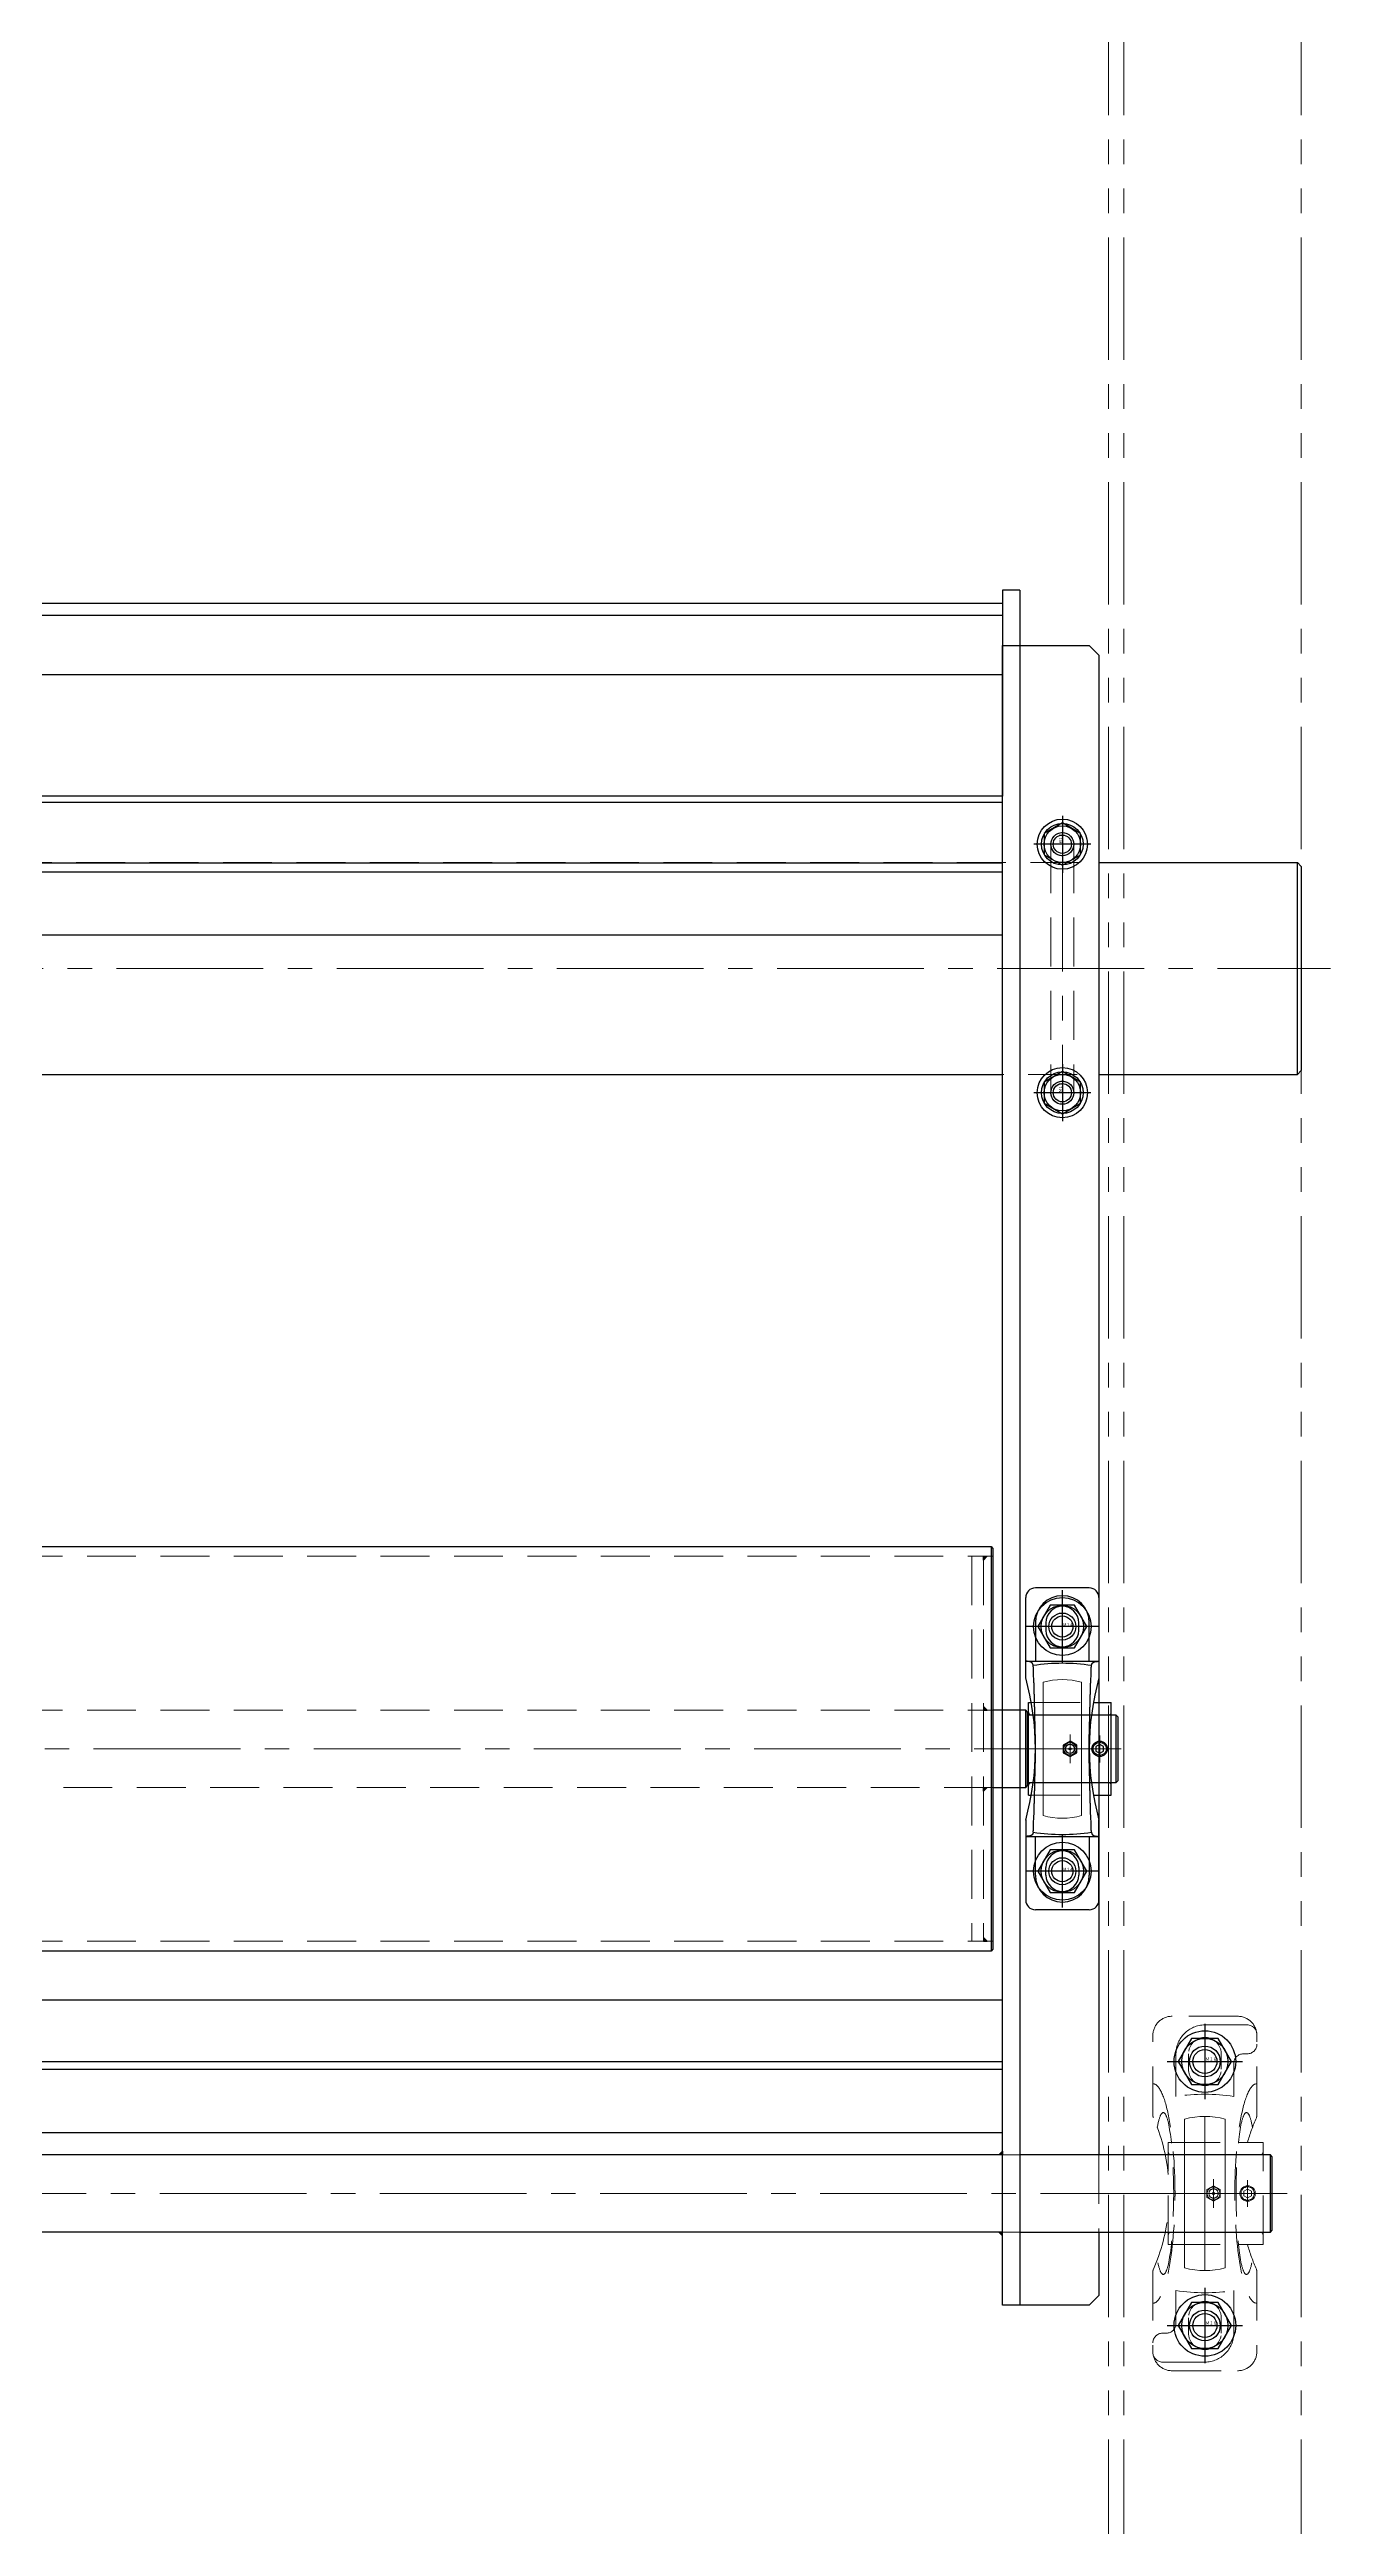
# Model space of a CAD drawing. Header units: millimetres. Extents: x -8731 to 85711, y -14522 to 31379.
# Drawn here: x 1436 to 2101, y -3071 to -1785 of the extents above; entities that cross this region are included whole.
import ezdxf

# ---------------------------------------------------------------- set-up
doc = ezdxf.new("R2010")
doc.units = ezdxf.units.MM
doc.header["$LTSCALE"] = 4
for name, pattern in [('CENTER2', [28.575, 19.05, -3.175, 3.175, -3.175]), ('HIDDEN', [9.525, 6.35, -3.175]), ('PHANTOM2', [31.75, 15.875, -3.175, 3.175, -3.175, 3.175, -3.175])]:
    doc.linetypes.add(name, pattern=pattern)
for name, color, linetype, lineweight in [('04_HIDDEN', 2, 'HIDDEN', 13), ('05_CENTER', 4, 'CENTER2', 13), ('06_PHANTOM', 2, 'PHANTOM2', 13)]:
    doc.layers.add(name, color=color, linetype=linetype, lineweight=lineweight)
doc.layers.add('10_DRAFT', color=8, linetype='Continuous', lineweight=0, plot=False)
doc.styles.add('KANJI0', font='txt.shx', dxfattribs={"width": 0.9, "height": 30, "bigfont": 'bigfont'})

# ---------------------------------------------------------------- blocks, each defined once
blk = doc.blocks.new('M14Nv_1_1_1')
at = {"color": 0, "linetype": 'CENTER2'}
for p, q in [((0, -18.9), (0, 18.9)), ((18.9, 0), (-18.9, 0))]:
    blk.add_line(p, q, dxfattribs=at)
at = {"color": 0}
for p, q in [((-6.3, 11), (-12.7, 0)), ((-12.7, 0), (-6.3, -11)), ((6.4, 11), (-6.3, 11)), ((12.7, 0), (6.4, 11)), ((6.4, -11), (12.7, 0)), ((-6.3, -11), (6.4, -11))]:
    blk.add_line(p, q, dxfattribs=at)
for radius in [15, 11, 7, 5.5]:
    blk.add_circle((0, 0), radius, dxfattribs=at)
at = {"layer": '10_DRAFT', "ltscale": 3, "style": 'KANJI0', "width": 0.82}
blk.add_text('Ｍ１４', height=1.5, dxfattribs=at).set_placement((0.4, 0.1))
blk = doc.blocks.new('MUCP207b_1')
at = {"color": 0}
for p, q in [((-147, -14), (-147, 14)), ((-100.4, 19), (-142, 19)), ((-129, 14), (-109, 14)), ((-109, 19), (-109, -19)), ((-87.5, 17.5), (-39.5, 17.5)), ((-87.5, 17.5), (-87.5, 16.1)), ((-39.5, 17.5), (-39.5, 16.1)), ((-26.6, 19), (15, 19)), ((-18, 19), (-18, -19)), ((2, 14), (-18, 14)), ((20, -14), (20, 14)), ((-129, 8.5), (-125, 8.5)), ((2, 8.5), (-2, 8.5)), ((-125, -8.5), (-129, -8.5)), ((-2, -8.5), (2, -8.5)), ((-142, -19), (-100.4, -19)), ((-109, -14), (-129, -14)), ((-87.5, -16.1), (-87.5, -25.4)), ((-87.5, -25.4), (-39.5, -25.4)), ((-39.5, -16.1), (-39.5, -25.4)), ((15, -19), (-26.6, -19)), ((-18, -14), (2, -14))]:
    blk.add_line(p, q, dxfattribs=at)
for points in [[(-65.5, -0.5), (-67.5, -4), (-65.5, -7.5), (-61.5, -7.5), (-59.5, -4), (-61.5, -0.5)], [(-64.7, -17.4), (-65.8, -19.4), (-64.7, -21.4), (-62.3, -21.4), (-61.2, -19.4), (-62.3, -17.4)]]:
    blk.add_lwpolyline(points, close=True, dxfattribs=at)
for points in [[(-106.7, 15.1, 0), (-106.8, 15.1, 0), (-106.8, 15.1, 0), (-106.8, 15.1, 0), (-106.9, 15.1, 0), (-106.9, 15.1, 0), (-106.9, 15.1, 0), (-107, 15.2, 0), (-107, 15.2, 0), (-107, 15.2, 0), (-107, 15.2, 0), (-107.1, 15.2, 0), (-107.1, 15.2, 0), (-107.1, 15.2, 0), (-107.2, 15.2, 0), (-107.2, 15.2, 0), (-107.2, 15.2, 0), (-107.3, 15.3, 0), (-107.3, 15.3, 0), (-107.3, 15.3, 0), (-107.3, 15.3, 0), (-107.4, 15.3, 0), (-107.4, 15.3, 0), (-107.4, 15.3, 0), (-107.5, 15.3, 0), (-107.5, 15.3, 0), (-107.5, 15.4, 0), (-107.5, 15.4, 0), (-107.6, 15.4, 0), (-107.6, 15.4, 0), (-107.6, 15.4, 0), (-107.7, 15.4, 0), (-107.7, 15.4, 0), (-107.7, 15.4, 0), (-107.7, 15.5, 0), (-107.8, 15.5, 0), (-107.8, 15.5, 0), (-107.8, 15.5, 0), (-107.8, 15.5, 0), (-107.9, 15.5, 0), (-107.9, 15.6, 0), (-107.9, 15.6, 0), (-107.9, 15.6, 0), (-107.9, 15.6, 0), (-108, 15.6, 0), (-108, 15.6, 0), (-108, 15.7, 0), (-108, 15.7, 0), (-108.1, 15.7, 0), (-108.1, 15.7, 0), (-108.1, 15.7, 0), (-108.1, 15.7, 0), (-108.1, 15.8, 0), (-108.2, 15.8, 0), (-108.2, 15.8, 0), (-108.2, 15.8, 0), (-108.2, 15.8, 0), (-108.2, 15.9, 0), (-108.3, 15.9, 0), (-108.3, 15.9, 0), (-108.3, 15.9, 0), (-108.3, 16, 0), (-108.3, 16, 0), (-108.3, 16, 0), (-108.4, 16, 0), (-108.4, 16, 0), (-108.4, 16.1, 0), (-108.4, 16.1, 0), (-108.4, 16.1, 0), (-108.4, 16.1, 0), (-108.4, 16.2, 0), (-108.5, 16.2, 0), (-108.5, 16.2, 0), (-108.5, 16.2, 0), (-108.5, 16.3, 0), (-108.5, 16.3, 0), (-108.5, 16.3, 0), (-108.5, 16.3, 0), (-108.6, 16.4, 0), (-108.6, 16.4, 0), (-108.6, 16.4, 0), (-108.6, 16.4, 0), (-108.6, 16.5, 0), (-108.6, 16.5, 0), (-108.6, 16.5, 0), (-108.6, 16.6, 0), (-108.6, 16.6, 0), (-108.7, 16.6, 0), (-108.7, 16.6, 0), (-108.7, 16.7, 0), (-108.7, 16.7, 0), (-108.7, 16.7, 0), (-108.7, 16.8, 0), (-108.7, 16.8, 0), (-108.7, 16.8, 0), (-108.7, 16.8, 0), (-108.7, 16.9, 0), (-108.7, 16.9, 0), (-108.7, 16.9, 0), (-108.8, 17, 0), (-108.8, 17, 0), (-108.8, 17, 0), (-108.8, 17.1, 0), (-108.8, 17.1, 0), (-108.8, 17.1, 0), (-108.8, 17.2, 0), (-108.8, 17.2, 0), (-108.8, 17.2, 0), (-108.8, 17.2, 0), (-108.8, 17.3, 0), (-108.8, 17.3, 0), (-108.8, 17.3, 0), (-108.8, 17.4, 0), (-108.8, 17.4, 0), (-108.9, 17.4, 0), (-108.9, 17.5, 0), (-108.9, 17.5, 0), (-108.9, 17.5, 0), (-108.9, 17.6, 0), (-108.9, 17.6, 0), (-108.9, 17.6, 0), (-108.9, 17.7, 0), (-108.9, 17.7, 0), (-108.9, 17.7, 0), (-108.9, 17.8, 0), (-108.9, 17.8, 0), (-108.9, 17.8, 0), (-108.9, 17.9, 0), (-108.9, 17.9, 0), (-108.9, 17.9, 0), (-108.9, 18, 0), (-108.9, 18, 0), (-108.9, 18, 0), (-108.9, 18.1, 0), (-108.9, 18.1, 0), (-108.9, 18.2, 0), (-108.9, 18.2, 0), (-108.9, 18.2, 0), (-108.9, 18.3, 0), (-109, 18.3, 0), (-109, 18.3, 0), (-109, 18.4, 0), (-109, 18.4, 0), (-109, 18.4, 0), (-109, 18.5, 0), (-109, 18.5, 0), (-109, 18.5, 0), (-109, 18.6, 0), (-109, 18.6, 0), (-109, 18.6, 0), (-109, 18.7, 0), (-109, 18.7, 0), (-109, 18.8, 0), (-109, 18.8, 0), (-109, 18.8, 0), (-109, 18.9, 0), (-109, 18.9, 0), (-109, 18.9, 0), (-109, 19, 0), (-109, 19, 0)], [(-106.7, 15.1, 0), (-106.2, 15.1, 0), (-105.7, 15, 0), (-105.1, 15, 0), (-104.6, 15, 0), (-104, 15, 0), (-103.5, 15, 0), (-102.9, 14.9, 0), (-102.4, 14.9, 0), (-101.8, 14.9, 0), (-101.3, 14.9, 0), (-100.8, 14.9, 0), (-100.2, 14.8, 0), (-99.7, 14.8, 0), (-99.1, 14.8, 0), (-98.6, 14.8, 0), (-98, 14.8, 0), (-97.5, 14.7, 0), (-97, 14.7, 0), (-96.4, 14.7, 0), (-95.9, 14.7, 0), (-95.3, 14.7, 0), (-94.8, 14.6, 0), (-94.2, 14.6, 0), (-93.7, 14.6, 0), (-93.1, 14.6, 0), (-92.6, 14.6, 0), (-92.1, 14.6, 0), (-91.5, 14.5, 0), (-91, 14.5, 0), (-90.4, 14.5, 0), (-89.9, 14.5, 0), (-89.3, 14.5, 0), (-88.8, 14.4, 0), (-88.2, 14.4, 0), (-87.7, 14.4, 0), (-87.2, 14.4, 0), (-86.6, 14.4, 0), (-86.1, 14.4, 0), (-85.5, 14.4, 0), (-85, 14.3, 0), (-84.4, 14.3, 0), (-83.9, 14.3, 0), (-83.4, 14.3, 0), (-82.8, 14.3, 0), (-82.3, 14.3, 0), (-81.7, 14.2, 0), (-81.2, 14.2, 0), (-80.6, 14.2, 0), (-80.1, 14.2, 0), (-79.5, 14.2, 0), (-79, 14.2, 0), (-78.5, 14.2, 0), (-77.9, 14.2, 0), (-77.4, 14.1, 0), (-76.8, 14.1, 0), (-76.3, 14.1, 0), (-75.7, 14.1, 0), (-75.2, 14.1, 0), (-74.7, 14.1, 0), (-74.1, 14.1, 0), (-73.6, 14.1, 0), (-73, 14.1, 0), (-72.5, 14.1, 0), (-71.9, 14.1, 0), (-71.4, 14.1, 0), (-70.8, 14, 0), (-70.3, 14, 0), (-69.8, 14, 0), (-69.2, 14, 0), (-68.7, 14, 0), (-68.1, 14, 0), (-67.6, 14, 0), (-67, 14, 0), (-66.5, 14, 0), (-65.9, 14, 0), (-65.4, 14, 0), (-64.9, 14, 0), (-64.3, 14, 0), (-63.8, 14, 0), (-63.2, 14, 0), (-62.7, 14, 0), (-62.1, 14, 0), (-61.6, 14, 0), (-61.1, 14, 0), (-60.5, 14, 0), (-60, 14, 0), (-59.4, 14, 0), (-58.9, 14, 0), (-58.3, 14, 0), (-57.8, 14, 0), (-57.2, 14, 0), (-56.7, 14, 0), (-56.2, 14, 0), (-55.6, 14.1, 0), (-55.1, 14.1, 0), (-54.5, 14.1, 0), (-54, 14.1, 0), (-53.4, 14.1, 0), (-52.9, 14.1, 0), (-52.3, 14.1, 0), (-51.8, 14.1, 0), (-51.3, 14.1, 0), (-50.7, 14.1, 0), (-50.2, 14.1, 0), (-49.6, 14.1, 0), (-49.1, 14.2, 0), (-48.5, 14.2, 0), (-48, 14.2, 0), (-47.5, 14.2, 0), (-46.9, 14.2, 0), (-46.4, 14.2, 0), (-45.8, 14.2, 0), (-45.3, 14.2, 0), (-44.7, 14.3, 0), (-44.2, 14.3, 0), (-43.6, 14.3, 0), (-43.1, 14.3, 0), (-42.6, 14.3, 0), (-42, 14.3, 0), (-41.5, 14.4, 0), (-40.9, 14.4, 0), (-40.4, 14.4, 0), (-39.8, 14.4, 0), (-39.3, 14.4, 0), (-38.8, 14.4, 0), (-38.2, 14.4, 0), (-37.7, 14.5, 0), (-37.1, 14.5, 0), (-36.6, 14.5, 0), (-36, 14.5, 0), (-35.5, 14.5, 0), (-34.9, 14.6, 0), (-34.4, 14.6, 0), (-33.9, 14.6, 0), (-33.3, 14.6, 0), (-32.8, 14.6, 0), (-32.2, 14.6, 0), (-31.7, 14.7, 0), (-31.1, 14.7, 0), (-30.6, 14.7, 0), (-30, 14.7, 0), (-29.5, 14.7, 0), (-29, 14.8, 0), (-28.4, 14.8, 0), (-27.9, 14.8, 0), (-27.3, 14.8, 0), (-26.8, 14.8, 0), (-26.2, 14.9, 0), (-25.7, 14.9, 0), (-25.2, 14.9, 0), (-24.6, 14.9, 0), (-24.1, 14.9, 0), (-23.5, 15, 0), (-23, 15, 0), (-22.4, 15, 0), (-21.9, 15, 0), (-21.3, 15, 0), (-20.8, 15.1, 0), (-20.3, 15.1, 0)], [(-20.3, 15.1, 0), (-20.2, 15.1, 0), (-20.2, 15.1, 0), (-20.2, 15.1, 0), (-20.1, 15.1, 0), (-20.1, 15.1, 0), (-20.1, 15.1, 0), (-20, 15.2, 0), (-20, 15.2, 0), (-20, 15.2, 0), (-20, 15.2, 0), (-19.9, 15.2, 0), (-19.9, 15.2, 0), (-19.9, 15.2, 0), (-19.8, 15.2, 0), (-19.8, 15.2, 0), (-19.8, 15.2, 0), (-19.7, 15.3, 0), (-19.7, 15.3, 0), (-19.7, 15.3, 0), (-19.7, 15.3, 0), (-19.6, 15.3, 0), (-19.6, 15.3, 0), (-19.6, 15.3, 0), (-19.5, 15.3, 0), (-19.5, 15.3, 0), (-19.5, 15.4, 0), (-19.5, 15.4, 0), (-19.4, 15.4, 0), (-19.4, 15.4, 0), (-19.4, 15.4, 0), (-19.3, 15.4, 0), (-19.3, 15.4, 0), (-19.3, 15.4, 0), (-19.3, 15.5, 0), (-19.2, 15.5, 0), (-19.2, 15.5, 0), (-19.2, 15.5, 0), (-19.2, 15.5, 0), (-19.1, 15.5, 0), (-19.1, 15.6, 0), (-19.1, 15.6, 0), (-19.1, 15.6, 0), (-19.1, 15.6, 0), (-19, 15.6, 0), (-19, 15.6, 0), (-19, 15.7, 0), (-19, 15.7, 0), (-18.9, 15.7, 0), (-18.9, 15.7, 0), (-18.9, 15.7, 0), (-18.9, 15.7, 0), (-18.9, 15.8, 0), (-18.8, 15.8, 0), (-18.8, 15.8, 0), (-18.8, 15.8, 0), (-18.8, 15.8, 0), (-18.8, 15.9, 0), (-18.7, 15.9, 0), (-18.7, 15.9, 0), (-18.7, 15.9, 0), (-18.7, 16, 0), (-18.7, 16, 0), (-18.7, 16, 0), (-18.6, 16, 0), (-18.6, 16, 0), (-18.6, 16.1, 0), (-18.6, 16.1, 0), (-18.6, 16.1, 0), (-18.6, 16.1, 0), (-18.6, 16.2, 0), (-18.5, 16.2, 0), (-18.5, 16.2, 0), (-18.5, 16.2, 0), (-18.5, 16.3, 0), (-18.5, 16.3, 0), (-18.5, 16.3, 0), (-18.5, 16.3, 0), (-18.4, 16.4, 0), (-18.4, 16.4, 0), (-18.4, 16.4, 0), (-18.4, 16.4, 0), (-18.4, 16.5, 0), (-18.4, 16.5, 0), (-18.4, 16.5, 0), (-18.4, 16.6, 0), (-18.4, 16.6, 0), (-18.3, 16.6, 0), (-18.3, 16.6, 0), (-18.3, 16.7, 0), (-18.3, 16.7, 0), (-18.3, 16.7, 0), (-18.3, 16.8, 0), (-18.3, 16.8, 0), (-18.3, 16.8, 0), (-18.3, 16.8, 0), (-18.3, 16.9, 0), (-18.3, 16.9, 0), (-18.3, 16.9, 0), (-18.2, 17, 0), (-18.2, 17, 0), (-18.2, 17, 0), (-18.2, 17.1, 0), (-18.2, 17.1, 0), (-18.2, 17.1, 0), (-18.2, 17.2, 0), (-18.2, 17.2, 0), (-18.2, 17.2, 0), (-18.2, 17.2, 0), (-18.2, 17.3, 0), (-18.2, 17.3, 0), (-18.2, 17.3, 0), (-18.2, 17.4, 0), (-18.2, 17.4, 0), (-18.1, 17.4, 0), (-18.1, 17.5, 0), (-18.1, 17.5, 0), (-18.1, 17.5, 0), (-18.1, 17.6, 0), (-18.1, 17.6, 0), (-18.1, 17.6, 0), (-18.1, 17.7, 0), (-18.1, 17.7, 0), (-18.1, 17.7, 0), (-18.1, 17.8, 0), (-18.1, 17.8, 0), (-18.1, 17.8, 0), (-18.1, 17.9, 0), (-18.1, 17.9, 0), (-18.1, 17.9, 0), (-18.1, 18, 0), (-18.1, 18, 0), (-18.1, 18, 0), (-18.1, 18.1, 0), (-18.1, 18.1, 0), (-18.1, 18.2, 0), (-18.1, 18.2, 0), (-18.1, 18.2, 0), (-18.1, 18.3, 0), (-18, 18.3, 0), (-18, 18.3, 0), (-18, 18.4, 0), (-18, 18.4, 0), (-18, 18.4, 0), (-18, 18.5, 0), (-18, 18.5, 0), (-18, 18.5, 0), (-18, 18.6, 0), (-18, 18.6, 0), (-18, 18.6, 0), (-18, 18.7, 0), (-18, 18.7, 0), (-18, 18.8, 0), (-18, 18.8, 0), (-18, 18.8, 0), (-18, 18.9, 0), (-18, 18.9, 0), (-18, 18.9, 0), (-18, 19, 0), (-18, 19, 0)], [(-106.7, -15.1, 0), (-106.8, -15.1, 0), (-106.8, -15.1, 0), (-106.8, -15.1, 0), (-106.9, -15.1, 0), (-106.9, -15.1, 0), (-106.9, -15.1, 0), (-107, -15.2, 0), (-107, -15.2, 0), (-107, -15.2, 0), (-107, -15.2, 0), (-107.1, -15.2, 0), (-107.1, -15.2, 0), (-107.1, -15.2, 0), (-107.2, -15.2, 0), (-107.2, -15.2, 0), (-107.2, -15.2, 0), (-107.3, -15.3, 0), (-107.3, -15.3, 0), (-107.3, -15.3, 0), (-107.3, -15.3, 0), (-107.4, -15.3, 0), (-107.4, -15.3, 0), (-107.4, -15.3, 0), (-107.5, -15.3, 0), (-107.5, -15.3, 0), (-107.5, -15.4, 0), (-107.5, -15.4, 0), (-107.6, -15.4, 0), (-107.6, -15.4, 0), (-107.6, -15.4, 0), (-107.7, -15.4, 0), (-107.7, -15.4, 0), (-107.7, -15.4, 0), (-107.7, -15.5, 0), (-107.8, -15.5, 0), (-107.8, -15.5, 0), (-107.8, -15.5, 0), (-107.8, -15.5, 0), (-107.9, -15.5, 0), (-107.9, -15.6, 0), (-107.9, -15.6, 0), (-107.9, -15.6, 0), (-107.9, -15.6, 0), (-108, -15.6, 0), (-108, -15.6, 0), (-108, -15.7, 0), (-108, -15.7, 0), (-108.1, -15.7, 0), (-108.1, -15.7, 0), (-108.1, -15.7, 0), (-108.1, -15.7, 0), (-108.1, -15.8, 0), (-108.2, -15.8, 0), (-108.2, -15.8, 0), (-108.2, -15.8, 0), (-108.2, -15.8, 0), (-108.2, -15.9, 0), (-108.3, -15.9, 0), (-108.3, -15.9, 0), (-108.3, -15.9, 0), (-108.3, -16, 0), (-108.3, -16, 0), (-108.3, -16, 0), (-108.4, -16, 0), (-108.4, -16, 0), (-108.4, -16.1, 0), (-108.4, -16.1, 0), (-108.4, -16.1, 0), (-108.4, -16.1, 0), (-108.4, -16.2, 0), (-108.5, -16.2, 0), (-108.5, -16.2, 0), (-108.5, -16.2, 0), (-108.5, -16.3, 0), (-108.5, -16.3, 0), (-108.5, -16.3, 0), (-108.5, -16.3, 0), (-108.6, -16.4, 0), (-108.6, -16.4, 0), (-108.6, -16.4, 0), (-108.6, -16.4, 0), (-108.6, -16.5, 0), (-108.6, -16.5, 0), (-108.6, -16.5, 0), (-108.6, -16.6, 0), (-108.6, -16.6, 0), (-108.7, -16.6, 0), (-108.7, -16.6, 0), (-108.7, -16.7, 0), (-108.7, -16.7, 0), (-108.7, -16.7, 0), (-108.7, -16.8, 0), (-108.7, -16.8, 0), (-108.7, -16.8, 0), (-108.7, -16.8, 0), (-108.7, -16.9, 0), (-108.7, -16.9, 0), (-108.7, -16.9, 0), (-108.8, -17, 0), (-108.8, -17, 0), (-108.8, -17, 0), (-108.8, -17.1, 0), (-108.8, -17.1, 0), (-108.8, -17.1, 0), (-108.8, -17.2, 0), (-108.8, -17.2, 0), (-108.8, -17.2, 0), (-108.8, -17.2, 0), (-108.8, -17.3, 0), (-108.8, -17.3, 0), (-108.8, -17.3, 0), (-108.8, -17.4, 0), (-108.8, -17.4, 0), (-108.9, -17.4, 0), (-108.9, -17.5, 0), (-108.9, -17.5, 0), (-108.9, -17.5, 0), (-108.9, -17.6, 0), (-108.9, -17.6, 0), (-108.9, -17.6, 0), (-108.9, -17.7, 0), (-108.9, -17.7, 0), (-108.9, -17.7, 0), (-108.9, -17.8, 0), (-108.9, -17.8, 0), (-108.9, -17.8, 0), (-108.9, -17.9, 0), (-108.9, -17.9, 0), (-108.9, -17.9, 0), (-108.9, -18, 0), (-108.9, -18, 0), (-108.9, -18, 0), (-108.9, -18.1, 0), (-108.9, -18.1, 0), (-108.9, -18.2, 0), (-108.9, -18.2, 0), (-108.9, -18.2, 0), (-108.9, -18.3, 0), (-109, -18.3, 0), (-109, -18.3, 0), (-109, -18.4, 0), (-109, -18.4, 0), (-109, -18.4, 0), (-109, -18.5, 0), (-109, -18.5, 0), (-109, -18.5, 0), (-109, -18.6, 0), (-109, -18.6, 0), (-109, -18.6, 0), (-109, -18.7, 0), (-109, -18.7, 0), (-109, -18.8, 0), (-109, -18.8, 0), (-109, -18.8, 0), (-109, -18.9, 0), (-109, -18.9, 0), (-109, -18.9, 0), (-109, -19, 0), (-109, -19, 0)], [(-106.7, -15.1, 0), (-106.2, -15.1, 0), (-105.7, -15, 0), (-105.1, -15, 0), (-104.6, -15, 0), (-104, -15, 0), (-103.5, -15, 0), (-102.9, -14.9, 0), (-102.4, -14.9, 0), (-101.8, -14.9, 0), (-101.3, -14.9, 0), (-100.8, -14.9, 0), (-100.2, -14.8, 0), (-99.7, -14.8, 0), (-99.1, -14.8, 0), (-98.6, -14.8, 0), (-98, -14.8, 0), (-97.5, -14.7, 0), (-97, -14.7, 0), (-96.4, -14.7, 0), (-95.9, -14.7, 0), (-95.3, -14.7, 0), (-94.8, -14.6, 0), (-94.2, -14.6, 0), (-93.7, -14.6, 0), (-93.1, -14.6, 0), (-92.6, -14.6, 0), (-92.1, -14.6, 0), (-91.5, -14.5, 0), (-91, -14.5, 0), (-90.4, -14.5, 0), (-89.9, -14.5, 0), (-89.3, -14.5, 0), (-88.8, -14.4, 0), (-88.2, -14.4, 0), (-87.7, -14.4, 0), (-87.2, -14.4, 0), (-86.6, -14.4, 0), (-86.1, -14.4, 0), (-85.5, -14.4, 0), (-85, -14.3, 0), (-84.4, -14.3, 0), (-83.9, -14.3, 0), (-83.4, -14.3, 0), (-82.8, -14.3, 0), (-82.3, -14.3, 0), (-81.7, -14.2, 0), (-81.2, -14.2, 0), (-80.6, -14.2, 0), (-80.1, -14.2, 0), (-79.5, -14.2, 0), (-79, -14.2, 0), (-78.5, -14.2, 0), (-77.9, -14.2, 0), (-77.4, -14.1, 0), (-76.8, -14.1, 0), (-76.3, -14.1, 0), (-75.7, -14.1, 0), (-75.2, -14.1, 0), (-74.7, -14.1, 0), (-74.1, -14.1, 0), (-73.6, -14.1, 0), (-73, -14.1, 0), (-72.5, -14.1, 0), (-71.9, -14.1, 0), (-71.4, -14.1, 0), (-70.8, -14, 0), (-70.3, -14, 0), (-69.8, -14, 0), (-69.2, -14, 0), (-68.7, -14, 0), (-68.1, -14, 0), (-67.6, -14, 0), (-67, -14, 0), (-66.5, -14, 0), (-65.9, -14, 0), (-65.4, -14, 0), (-64.9, -14, 0), (-64.3, -14, 0), (-63.8, -14, 0), (-63.2, -14, 0), (-62.7, -14, 0), (-62.1, -14, 0), (-61.6, -14, 0), (-61.1, -14, 0), (-60.5, -14, 0), (-60, -14, 0), (-59.4, -14, 0), (-58.9, -14, 0), (-58.3, -14, 0), (-57.8, -14, 0), (-57.2, -14, 0), (-56.7, -14, 0), (-56.2, -14, 0), (-55.6, -14.1, 0), (-55.1, -14.1, 0), (-54.5, -14.1, 0), (-54, -14.1, 0), (-53.4, -14.1, 0), (-52.9, -14.1, 0), (-52.3, -14.1, 0), (-51.8, -14.1, 0), (-51.3, -14.1, 0), (-50.7, -14.1, 0), (-50.2, -14.1, 0), (-49.6, -14.1, 0), (-49.1, -14.2, 0), (-48.5, -14.2, 0), (-48, -14.2, 0), (-47.5, -14.2, 0), (-46.9, -14.2, 0), (-46.4, -14.2, 0), (-45.8, -14.2, 0), (-45.3, -14.2, 0), (-44.7, -14.3, 0), (-44.2, -14.3, 0), (-43.6, -14.3, 0), (-43.1, -14.3, 0), (-42.6, -14.3, 0), (-42, -14.3, 0), (-41.5, -14.4, 0), (-40.9, -14.4, 0), (-40.4, -14.4, 0), (-39.8, -14.4, 0), (-39.3, -14.4, 0), (-38.8, -14.4, 0), (-38.2, -14.4, 0), (-37.7, -14.5, 0), (-37.1, -14.5, 0), (-36.6, -14.5, 0), (-36, -14.5, 0), (-35.5, -14.5, 0), (-34.9, -14.6, 0), (-34.4, -14.6, 0), (-33.9, -14.6, 0), (-33.3, -14.6, 0), (-32.8, -14.6, 0), (-32.2, -14.6, 0), (-31.7, -14.7, 0), (-31.1, -14.7, 0), (-30.6, -14.7, 0), (-30, -14.7, 0), (-29.5, -14.7, 0), (-29, -14.8, 0), (-28.4, -14.8, 0), (-27.9, -14.8, 0), (-27.3, -14.8, 0), (-26.8, -14.8, 0), (-26.2, -14.9, 0), (-25.7, -14.9, 0), (-25.2, -14.9, 0), (-24.6, -14.9, 0), (-24.1, -14.9, 0), (-23.5, -15, 0), (-23, -15, 0), (-22.4, -15, 0), (-21.9, -15, 0), (-21.3, -15, 0), (-20.8, -15.1, 0), (-20.3, -15.1, 0)], [(-20.3, -15.1, 0), (-20.2, -15.1, 0), (-20.2, -15.1, 0), (-20.2, -15.1, 0), (-20.1, -15.1, 0), (-20.1, -15.1, 0), (-20.1, -15.1, 0), (-20, -15.2, 0), (-20, -15.2, 0), (-20, -15.2, 0), (-20, -15.2, 0), (-19.9, -15.2, 0), (-19.9, -15.2, 0), (-19.9, -15.2, 0), (-19.8, -15.2, 0), (-19.8, -15.2, 0), (-19.8, -15.2, 0), (-19.7, -15.3, 0), (-19.7, -15.3, 0), (-19.7, -15.3, 0), (-19.7, -15.3, 0), (-19.6, -15.3, 0), (-19.6, -15.3, 0), (-19.6, -15.3, 0), (-19.5, -15.3, 0), (-19.5, -15.3, 0), (-19.5, -15.4, 0), (-19.5, -15.4, 0), (-19.4, -15.4, 0), (-19.4, -15.4, 0), (-19.4, -15.4, 0), (-19.3, -15.4, 0), (-19.3, -15.4, 0), (-19.3, -15.4, 0), (-19.3, -15.5, 0), (-19.2, -15.5, 0), (-19.2, -15.5, 0), (-19.2, -15.5, 0), (-19.2, -15.5, 0), (-19.1, -15.5, 0), (-19.1, -15.6, 0), (-19.1, -15.6, 0), (-19.1, -15.6, 0), (-19.1, -15.6, 0), (-19, -15.6, 0), (-19, -15.6, 0), (-19, -15.7, 0), (-19, -15.7, 0), (-18.9, -15.7, 0), (-18.9, -15.7, 0), (-18.9, -15.7, 0), (-18.9, -15.7, 0), (-18.9, -15.8, 0), (-18.8, -15.8, 0), (-18.8, -15.8, 0), (-18.8, -15.8, 0), (-18.8, -15.8, 0), (-18.8, -15.9, 0), (-18.7, -15.9, 0), (-18.7, -15.9, 0), (-18.7, -15.9, 0), (-18.7, -16, 0), (-18.7, -16, 0), (-18.7, -16, 0), (-18.6, -16, 0), (-18.6, -16, 0), (-18.6, -16.1, 0), (-18.6, -16.1, 0), (-18.6, -16.1, 0), (-18.6, -16.1, 0), (-18.6, -16.2, 0), (-18.5, -16.2, 0), (-18.5, -16.2, 0), (-18.5, -16.2, 0), (-18.5, -16.3, 0), (-18.5, -16.3, 0), (-18.5, -16.3, 0), (-18.5, -16.3, 0), (-18.4, -16.4, 0), (-18.4, -16.4, 0), (-18.4, -16.4, 0), (-18.4, -16.4, 0), (-18.4, -16.5, 0), (-18.4, -16.5, 0), (-18.4, -16.5, 0), (-18.4, -16.6, 0), (-18.4, -16.6, 0), (-18.3, -16.6, 0), (-18.3, -16.6, 0), (-18.3, -16.7, 0), (-18.3, -16.7, 0), (-18.3, -16.7, 0), (-18.3, -16.8, 0), (-18.3, -16.8, 0), (-18.3, -16.8, 0), (-18.3, -16.8, 0), (-18.3, -16.9, 0), (-18.3, -16.9, 0), (-18.3, -16.9, 0), (-18.2, -17, 0), (-18.2, -17, 0), (-18.2, -17, 0), (-18.2, -17.1, 0), (-18.2, -17.1, 0), (-18.2, -17.1, 0), (-18.2, -17.2, 0), (-18.2, -17.2, 0), (-18.2, -17.2, 0), (-18.2, -17.2, 0), (-18.2, -17.3, 0), (-18.2, -17.3, 0), (-18.2, -17.3, 0), (-18.2, -17.4, 0), (-18.2, -17.4, 0), (-18.1, -17.4, 0), (-18.1, -17.5, 0), (-18.1, -17.5, 0), (-18.1, -17.5, 0), (-18.1, -17.6, 0), (-18.1, -17.6, 0), (-18.1, -17.6, 0), (-18.1, -17.7, 0), (-18.1, -17.7, 0), (-18.1, -17.7, 0), (-18.1, -17.8, 0), (-18.1, -17.8, 0), (-18.1, -17.8, 0), (-18.1, -17.9, 0), (-18.1, -17.9, 0), (-18.1, -17.9, 0), (-18.1, -18, 0), (-18.1, -18, 0), (-18.1, -18, 0), (-18.1, -18.1, 0), (-18.1, -18.1, 0), (-18.1, -18.2, 0), (-18.1, -18.2, 0), (-18.1, -18.2, 0), (-18.1, -18.3, 0), (-18, -18.3, 0), (-18, -18.3, 0), (-18, -18.4, 0), (-18, -18.4, 0), (-18, -18.4, 0), (-18, -18.5, 0), (-18, -18.5, 0), (-18, -18.5, 0), (-18, -18.6, 0), (-18, -18.6, 0), (-18, -18.6, 0), (-18, -18.7, 0), (-18, -18.7, 0), (-18, -18.8, 0), (-18, -18.8, 0), (-18, -18.8, 0), (-18, -18.9, 0), (-18, -18.9, 0), (-18, -18.9, 0), (-18, -19, 0), (-18, -19, 0)]]:
    blk.add_polyline3d(points, dxfattribs=at)
for centre, radius in [((-63.5, -4), 3.3), ((-63.5, -4), 2.4), ((-63.5, -4), 0.555), ((-63.5, -19.4), 4), ((-63.5, -19.4), 3.45)]:
    blk.add_circle(centre, radius, dxfattribs=at)
for centre, radius, start, end in [((-142, 14), 5, 90, 180), ((-129, 0), 14, 90, 270), ((-8.9, 0), 99, 171.2355, 188.7645), ((-63.5, 153), 139, 254.5856, 285.4144), ((-118.1, 0), 99, 351.2355, 8.7645), ((2, 0), 14, 270, 90), ((15, 14), 5, 0, 90), ((-129, 0), 8.5, 90, 270), ((-125, 0), 8.5, 270, 90), ((-2, 0), 8.5, 90, 270), ((2, 0), 8.5, 270, 90), ((-142, -14), 5, 180, 270), ((-63.5, -153), 139, 74.5856, 105.4144), ((15, -14), 5, 270, 0)]:
    blk.add_arc(centre, radius, start, end, dxfattribs=at)
at = {"layer": '04_HIDDEN', "color": 0}
for p, q in [((-87.5, 16.1), (-87.5, -16.1)), ((-81, 16), (-81, -23.9)), ((-46, 16), (-46, -23.9)), ((-39.5, 16.1), (-39.5, -16.1))]:
    blk.add_line(p, q, dxfattribs=at)
for centre, start, end in [((-82.5, 16), 0, 90), ((-44.5, 16), 90, 180), ((-82.5, -23.9), 270, 0), ((-44.5, -23.9), 180, 270)]:
    blk.add_arc(centre, 1.5, start, end, dxfattribs=at)
at = {"layer": '05_CENTER', "color": 0}
for p, q in [((-127, 13.5), (-127, -13.5)), ((0, 13.5), (0, -13.5)), ((-143.4, 0), (-110.6, 0)), ((16.4, 0), (-16.4, 0)), ((-71, -4), (-56, -4)), ((-70.5, -19.4), (-56.5, -19.4))]:
    blk.add_line(p, q, dxfattribs=at)
at = {"layer": '10_DRAFT'}
for p, q in [((-63.5, -25.4), (-63.5, 17.5)), ((-28.9, 10), (-98.1, 10)), ((-28.9, -10), (-98.1, -10))]:
    blk.add_line(p, q, dxfattribs=at)
for start, end in [(163.8724, 196.1276), (343.8724, 16.1276)]:
    blk.add_arc((-63.5, 0), 36, start, end, dxfattribs=at)
blk = doc.blocks.new('A$C67F20274_1_1_1')
h = blk.add_hatch(color=3)
h.dxf.hatch_style = 1
h.paths.add_polyline_path([(0, -2), (0, 0), (-2, 0)])
at = {"color": 3}
blk.add_lwpolyline([(0, 0), (-2, 0), (-2, 0), (0, -2)], close=True, dxfattribs=at)
blk = doc.blocks.new('A$C11311CD3_1_1_1')
at = {"color": 0}
for p, q in [((939, 105), (939, -105)), ((957, -20), (957, 20)), ((1004, -17.5), (1004, 17.5))]:
    blk.add_line(p, q, dxfattribs=at)
for points in [[(-939, 105), (939, 105), (940, 104), (940, -104), (939, -105), (-939, -105), (-940, -104), (-940, 104)], [(958, 17.5), (958, -17.5), (1004, -17.5), (1005, -16.5), (1005, 16.5), (1004, 17.5)]]:
    blk.add_lwpolyline(points, close=True, dxfattribs=at)
blk.add_lwpolyline([(940, -20), (957, -20), (958, -19), (958, 19), (957, 20), (940, 20)], dxfattribs=at)
at = {"layer": '04_HIDDEN'}
for p, q in [((-940, 100), (940, 100)), ((929, 100), (929, -99.9)), ((935, 100), (935, -99.9)), ((-940, -99.9), (940, -99.9))]:
    blk.add_line(p, q, dxfattribs=at)
for points in [[(-940, 20), (940, 20)], [(940, -20), (-940, -20)]]:
    blk.add_lwpolyline(points, dxfattribs=at)
at = {"layer": '05_CENTER'}
blk.add_line((-1012.8, 0), (1012.8, 0), dxfattribs=at)
at = {"xscale": -1}
for p in [(935, 100), (935, -20)]:
    blk.add_blockref('A$C67F20274_1_1_1', p, dxfattribs=at)
at = {"rotation": 180}
for p in [(935, 20), (935, -99.9)]:
    blk.add_blockref('A$C67F20274_1_1_1', p, dxfattribs=at)
blk = doc.blocks.new('A$C5FBC6F7F_1_1')
at = {"color": 0}
blk.add_line((1098, 55), (1098, -55), dxfattribs=at)
blk.add_lwpolyline([(-1098, 55), (1098, 55), (1100, 53), (1100, -53), (1098, -55), (-1098, -55), (-1100, -53), (-1100, 53)], close=True, dxfattribs=at)
at = {"layer": '05_CENTER'}
blk.add_line((-1115.2, 0), (1115.2, 0), dxfattribs=at)
blk = doc.blocks.new('12b_2_1')
at = {"color": 0, "linetype": 'CENTER2'}
for p, q in [((0, -14.8), (0, 14.8)), ((14.8, 0), (-14.8, 0))]:
    blk.add_line(p, q, dxfattribs=at)
at = {"color": 0}
for p, q in [((-5.5, 9.5), (-10.9, 0)), ((-10.9, 0), (-5.5, -9.5)), ((5.5, 9.5), (-5.5, 9.5)), ((11, 0), (5.5, 9.5)), ((5.5, -9.5), (11, 0)), ((-5.5, -9.5), (5.5, -9.5))]:
    blk.add_line(p, q, dxfattribs=at)
for radius in [13, 10.8, 9.48, 6, 4.75]:
    blk.add_circle((0, 0), radius, dxfattribs=at)
at = {"layer": '10_DRAFT', "linetype": 'CENTER2', "style": 'KANJI0', "width": 0.82}
blk.add_text('Ｍ１２', height=1.5, dxfattribs=at).set_placement((0.3, 0.1))
blk = doc.blocks.new('A$C3E246D50_1_1')
at = {"color": 0}
for p, q in [((0, 6), (-129, 6)), ((0, -6), (-129, -6))]:
    blk.add_line(p, q, dxfattribs=at)
for centre, start, end in [((-129, 0), 89.9988, 270), ((0, 0), 270, 90.0012)]:
    blk.add_arc(centre, 6, start, end, dxfattribs=at)
at = {"layer": '04_HIDDEN', "color": 0}
for centre, start, end in [((-129, 0), 270, 90.0012), ((0, 0), 89.9988, 270)]:
    blk.add_arc(centre, 6, start, end, dxfattribs=at)
at = {"layer": '05_CENTER', "color": 0}
for p, q in [((-129, 10.3), (-129, -10.3)), ((0, 10.3), (0, -10.3)), ((10.1, 0), (-139.1, 0))]:
    blk.add_line(p, q, dxfattribs=at)
at = {"layer": '10_DRAFT'}
blk.add_line((-64.5, -6), (-64.5, 6), dxfattribs=at)
blk = doc.blocks.new('A$C68E638F9_1_1')
for p in [(-129, 0), (0, 0)]:
    blk.add_blockref('12b_2_1', p)
at = {"layer": '04_HIDDEN', "color": 4}
blk.add_blockref('A$C3E246D50_1_1', (0, 0), dxfattribs=at)
blk = doc.blocks.new('MUCAP208Jc_1_1')
at = {"color": 0}
for p, q in [((-40.6, 27), (-82.5, 27)), ((40.6, 27), (82, 27)), ((-92, 17), (-92, -17)), ((-87.5, 22), (-87.5, 0)), ((-72.5, 22), (-72.5, 20)), ((-67.5, 15), (-50.4, 15)), ((-26.5, 19), (26.5, 19)), ((-26.5, 19), (-26.5, 17.4)), ((26.5, 19), (26.5, 17.4)), ((72.5, 15), (50.4, 15)), ((92, -17), (92, 17)), ((-64.5, 8.5), (-72.5, 8.5)), ((64.5, 8.5), (72.5, 8.5)), ((-64.5, -8.5), (-72.5, -8.5)), ((64.5, -8.5), (72.5, -8.5)), ((87.5, -22), (87.5, 0)), ((-72.5, -15), (-50.4, -15)), ((-26.5, -17.4), (-26.5, -30.2)), ((26.5, -17.4), (26.5, -30.2)), ((67.5, -15), (50.4, -15)), ((72.5, -22), (72.5, -20)), ((-40.6, -27), (-82, -27)), ((-26.5, -30.2), (26.5, -30.2)), ((40.6, -27), (82.5, -27))]:
    blk.add_line(p, q, dxfattribs=at)
for points in [[(-2, -1), (-4, -4.5), (-2, -8), (2, -8), (4, -4.5), (2, -1)], [(-1.2, -20.2), (-2.3, -22.2), (-1.2, -24.2), (1.2, -24.2), (2.3, -22.2), (1.2, -20.2)]]:
    blk.add_lwpolyline(points, close=True, dxfattribs=at)
for centre, radius in [((0, -4.5), 3.3), ((0, -4.5), 2.4), ((0, -4.5), 0.555), ((0, -22.2), 4), ((0, -22.2), 3.45)]:
    blk.add_circle(centre, radius, dxfattribs=at)
for centre, radius, start, end in [((-82, 17), 10, 90, 180), ((-82.5, 22), 5, 90, 180), ((-77.5, 22), 5, 0, 90), ((-40.6, 24), 3, 66.3255, 90), ((0, 116.5), 98, 246.3255, 264.2098), ((0, 116.5), 98, 275.7902, 293.6745), ((40.6, 24), 3, 90, 113.6745), ((82, 17), 10, 0, 90), ((-67.5, 20), 5, 180, 270), ((48.5, 0), 100, 171.3731, 188.6269), ((-48.5, 0), 100, 351.3731, 8.6269), ((72.5, 0), 15, 0, 90), ((-72.5, 0), 15, 180, 270), ((-72.5, 0), 8.5, 90, 270), ((-64.5, 0), 8.5, 270, 90), ((64.5, 0), 8.5, 90, 270), ((72.5, 0), 8.5, 270, 90), ((-82, -17), 10, 180, 270), ((0, -116.5), 98, 105.6886, 113.6745), ((0, -116.5), 98, 66.3255, 74.3114), ((67.5, -20), 5, 0, 90), ((77.5, -22), 5, 180, 270), ((82, -17), 10, 270, 0), ((82.5, -22), 5, 270, 0), ((-40.6, -24), 3, 270, 293.6745), ((40.6, -24), 3, 246.3255, 270)]:
    blk.add_arc(centre, radius, start, end, dxfattribs=at)
at = {"color": 0, "extrusion": (0, 0, -1)}
for centre, major_axis, ratio, start_param, end_param in [((0, 27), (-57, 0), 0.201597, 3.141593, 6.283185), ((0, 21.6), (-42, 0), 0.128718, 2.527541, 6.897237)]:
    blk.add_ellipse(centre, major_axis=major_axis, ratio=ratio, start_param=start_param, end_param=end_param, dxfattribs=at)
at = {"color": 0}
for centre, major_axis, ratio, start_param, end_param in [((0, -27), (-57, 0), 0.201597, 3.141593, 6.283185), ((0, -21.6), (-42, 0), 0.128718, 2.527541, 6.897237)]:
    blk.add_ellipse(centre, major_axis=major_axis, ratio=ratio, start_param=start_param, end_param=end_param, dxfattribs=at)
at = {"layer": '04_HIDDEN', "color": 0}
for p, q in [((-26.5, 17.4), (-26.5, -17.4)), ((-20, 17.5), (-20, -28.7)), ((20, 17.5), (20, -28.7)), ((26.5, 17.4), (26.5, -17.4))]:
    blk.add_line(p, q, dxfattribs=at)
for centre, start, end in [((-21.5, 17.5), 0, 90), ((21.5, 17.5), 90, 180), ((-21.5, -28.7), 270, 0), ((21.5, -28.7), 180, 270)]:
    blk.add_arc(centre, 1.5, start, end, dxfattribs=at)
at = {"layer": '05_CENTER', "color": 0}
for p, q in [((-68.5, 13.5), (-68.5, -13.5)), ((68.5, 13.5), (68.5, -13.5)), ((-85.8, 0), (-51.2, 0)), ((85.8, 0), (51.2, 0)), ((-7.5, -4.5), (7.5, -4.5)), ((-7, -22.2), (7, -22.2))]:
    blk.add_line(p, q, dxfattribs=at)
at = {"layer": '10_DRAFT'}
for p, q in [((0, -30.2), (0, 19)), ((40, 0), (-40, 0)), ((-38.6, 10.5), (38.6, 10.5)), ((-38.6, -10.5), (38.6, -10.5))]:
    blk.add_line(p, q, dxfattribs=at)
for start, end in [(164.7815, 195.2185), (344.7815, 15.2185)]:
    blk.add_arc((0, 0), 40, start, end, dxfattribs=at)
blk = doc.blocks.new('16b_1_1_1')
at = {"color": 0, "linetype": 'CENTER2'}
for p, q in [((0, 19.5), (0, -19.5)), ((-19.5, 0), (19.5, 0))]:
    blk.add_line(p, q, dxfattribs=at)
at = {"color": 0}
for p, q in [((-6.9, 12), (-13.9, 0)), ((-13.9, 0), (-6.9, -12)), ((6.9, 12), (-6.9, 12)), ((13.9, 0), (6.9, 12)), ((6.9, -12), (13.9, 0)), ((-6.9, -12), (6.9, -12))]:
    blk.add_line(p, q, dxfattribs=at)
for radius in [16, 12, 8, 6.25]:
    blk.add_circle((0, 0), radius, dxfattribs=at)
at = {"layer": '10_DRAFT', "style": 'KANJI0', "width": 0.82}
blk.add_text('Ｍ１６', height=1.71, dxfattribs=at).set_placement((0.4, 0.2))
blk = doc.blocks.new('A$C71EB648A_1_1')
at = {"color": 0}
for p, q in [((954, 832.2), (945, 832.2)), ((945, 832.2), (945, 803.5)), ((954, 832.2), (954, -58)), ((-945, 819.2), (945, 819.2)), ((-945, 788.4), (945, 788.4)), ((-945, 690.7), (945, 690.7)), ((-945, 686.1), (945, 686.1)), ((-945, 68.5), (945, 68.5)), ((-945, 64.5), (945, 64.5)), ((945, 20), (-945, 20)), ((1084, -20), (1084, 20)), ((945, -20), (-945, -20))]:
    blk.add_line(p, q, dxfattribs=at)
for points in [[(-945, 825.5), (945, 825.5), (945, 725.3), (-945, 725.3)], [(-945, 653.3), (945, 653.3), (945, 722.1), (-945, 722.1)], [(-945, 31.7), (945, 31.7), (945, 100.3), (-945, 100.3)], [(954, 20), (954, -20), (1084, -20), (1085, -19), (1085, 19), (1084, 20)]]:
    blk.add_lwpolyline(points, close=True, dxfattribs=at)
blk.add_lwpolyline([(995, -20), (995, -53), (990, -58), (945, -58), (945, 803.5), (990, 803.5), (995, 798.5), (995, 20)], dxfattribs=at)
at = {"layer": '04_HIDDEN'}
for p, q in [((954, 20), (945, 20)), ((995, 20), (995, -20)), ((954, -20), (945, -20))]:
    blk.add_line(p, q, dxfattribs=at)
at = {"layer": '05_CENTER'}
blk.add_line((-1092.8, 0), (1092.8, 0), dxfattribs=at)
at = {"xscale": -1, "rotation": 180}
blk.add_blockref('A$C67F20274_1_1_1', (945, 20), dxfattribs=at)
blk.add_blockref('A$C67F20274_1_1_1', (945, -20))

msp = doc.modelspace()

# ---------------------------------------------------------------- linework, layer by layer
for p, q in [((1981.0645, -2207.10865), (2084.0645, -2207.10865)), ((2084.0645, -2207.10865), (2086.0645, -2209.10865)), ((2084.0645, -2317.10865), (2084.0645, -2207.10865)), ((2086.0645, -2209.10865), (2086.0645, -2315.10865)), ((41.0645, -2317.10865), (1931.0645, -2317.10865)), ((1981.0645, -2317.10865), (2084.0645, -2317.10865)), ((2086.0645, -2315.10865), (2084.0645, -2317.10865))]:
    msp.add_line(p, q)
at = {"layer": '06_PHANTOM'}
for p, q in [((1986.0645, -4867.17761), (1986.0645, -1029.27088)), ((1994.0645, -4867.17761), (1994.0645, -1029.27088)), ((2086.0645, -4867.17761), (2086.0645, -1029.27088))]:
    msp.add_line(p, q, dxfattribs=at)

# ---------------------------------------------------------------- block references
for name, p in [('A$C71EB648A_1_1', (986.0645, -2897.99718)), ('A$C11311CD3_1_1_1', (986.0645, -2667.19584)), ('M14Nv_1_1_1', (1962.0645, -2603.69584)), ('M14Nv_1_1_1', (1962.0645, -2730.69584)), ('16b_1_1_1', (2036.0645, -2829.49718)), ('16b_1_1_1', (2036.0645, -2966.49718))]:
    msp.add_blockref(name, p)
at = {"rotation": 90}
msp.add_blockref('A$C68E638F9_1_1', (1962.0645, -2197.60865), dxfattribs=at)
at = {"color": 4, "rotation": 90}
msp.add_blockref('MUCP207b_1', (1962.0645, -2603.69584), dxfattribs=at)
at = {"layer": '04_HIDDEN'}
msp.add_blockref('A$C5FBC6F7F_1_1', (986.0645, -2262.10865), dxfattribs=at)
at = {"layer": '04_HIDDEN', "color": 4, "rotation": 90}
msp.add_blockref('MUCAP208Jc_1_1', (2036.0645, -2897.99718), dxfattribs=at)

doc.saveas('drawing.dxf')
